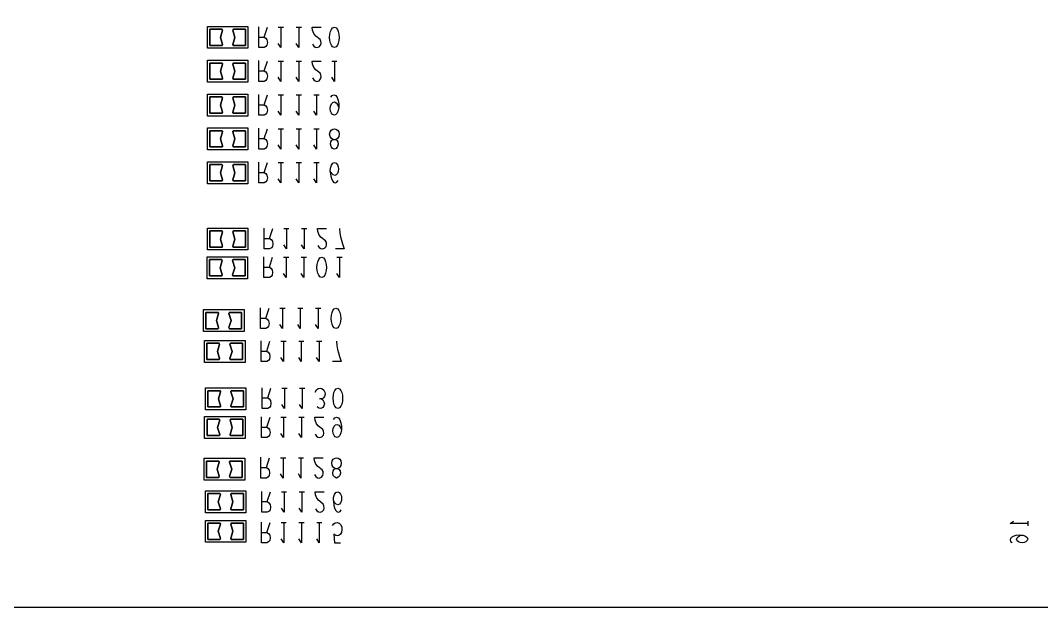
# Model space of a CAD drawing. Header units: millimetres. Extents: x 17 to 508, y 150 to 618.
# Drawn here: x 95.1 to 173.5, y 525.6 to 570.7 of the extents above; entities that cross this region are included whole.
import ezdxf

# ---------------------------------------------------------------- set-up
doc = ezdxf.new("R2010")
doc.units = ezdxf.units.MM
doc.layers.add('outline_layer0', color=5, linetype='Continuous')
doc.layers.add('s_layer2', color=7, linetype='Continuous')
doc.layers.add('SPB', color=6, linetype='Continuous', lineweight=25)

msp = doc.modelspace()

# ---------------------------------------------------------------- linework, layer by layer
for p, q in [((113.425, 569.378), (113.425, 570.166)), ((113.425, 566.782), (113.425, 567.569)), ((113.425, 564.185), (113.425, 564.973)), ((113.425, 561.589), (113.425, 562.376)), ((113.425, 558.992), (113.425, 559.78)), ((113.846, 553.925), (113.846, 554.713)), ((113.822, 551.725), (113.822, 552.512)), ((113.548, 547.817), (113.548, 548.604)), ((113.621, 545.284), (113.621, 546.071)), ((113.694, 541.685), (113.694, 542.472)), ((113.63, 539.452), (113.63, 540.239)), ((113.593, 536.346), (113.593, 537.134)), ((113.664, 533.727), (113.664, 534.514)), ((113.637, 531.37), (113.637, 532.158))]:
    msp.add_line(p, q)
at = {"layer": 'outline_layer0'}
msp.add_lwpolyline([(70.323, 610.143), (242.621, 610.143, -0.198849), (244.355, 609.424), (270.73, 583.049, 0.198916), (272.464, 582.331), (308.055, 582.331, -0.414068), (309.281, 581.104), (309.281, 554.631, -0.414218), (308.055, 553.406), (272.464, 553.406, 0.198916), (270.73, 552.687), (244.362, 526.319, -0.198916), (242.628, 525.601), (70.231, 525.601, -0.198917), (68.496, 526.319), (39.672, 555.144, 0.198733), (38.805, 555.503), (18.989, 555.503, -0.414362), (17.762, 556.729), (17.762, 578.8, -0.414216), (18.989, 580.026), (38.683, 580.026, 0.198921), (39.55, 580.385), (68.589, 609.424, -0.198917)], format="xyb", close=True, dxfattribs=at)
msp.add_lwpolyline([(70.323, 610.143), (242.621, 610.143, -0.198849), (244.355, 609.424), (270.73, 583.049, 0.198916), (272.464, 582.331), (308.055, 582.331, -0.414068), (309.281, 581.104), (309.281, 554.631, -0.414218), (308.055, 553.406), (272.464, 553.406, 0.198916), (270.73, 552.687), (244.362, 526.319, -0.198916), (242.628, 525.601), (70.231, 525.601, -0.198917), (68.496, 526.319), (39.672, 555.144, 0.198733), (38.805, 555.503), (18.989, 555.503, -0.414362), (17.762, 556.729), (17.762, 578.8, -0.414216), (18.989, 580.026), (38.683, 580.026, 0.198921), (39.55, 580.385), (68.589, 609.424, -0.198917)], format="xyb", close=True, dxfattribs=at)
at = {"layer": 's_layer2'}
for p, q in [((110.588, 569.975), (110.599, 569.972)), ((110.609, 569.968), (110.618, 569.962)), ((110.626, 569.955), (110.633, 569.947)), ((110.638, 569.937), (110.641, 569.927)), ((110.643, 569.916), (110.642, 569.905)), ((111.434, 569.902), (111.433, 569.913)), ((111.434, 569.924), (111.437, 569.934)), ((111.441, 569.944), (111.448, 569.953)), ((111.455, 569.961), (111.464, 569.967)), ((111.474, 569.971), (111.484, 569.974)), ((111.495, 569.975), (112.408, 569.975)), ((113.84, 569.378), (114.088, 570.131)), ((114.926, 570.131), (115.324, 570.131)), ((115.125, 570.131), (115.125, 568.574)), ((116.294, 570.131), (116.693, 570.131)), ((116.493, 570.131), (116.493, 568.574)), ((110.581, 568.729), (109.667, 568.729)), ((110.602, 568.733), (110.591, 568.73)), ((110.62, 568.744), (110.612, 568.738)), ((110.634, 568.76), (110.628, 568.751)), ((110.642, 568.781), (110.639, 568.77)), ((110.642, 568.802), (110.643, 568.791)), ((111.433, 568.788), (111.434, 568.799)), ((111.438, 568.767), (111.435, 568.778)), ((111.45, 568.749), (111.443, 568.758)), ((111.467, 568.736), (111.458, 568.742)), ((111.487, 568.73), (111.477, 568.732)), ((115.125, 568.574), (114.926, 568.885)), ((116.493, 568.574), (116.294, 568.885)), ((110.588, 567.378), (110.599, 567.376)), ((110.609, 567.372), (110.618, 567.366)), ((110.626, 567.359), (110.633, 567.35)), ((110.638, 567.341), (110.641, 567.331)), ((110.643, 567.32), (110.642, 567.309)), ((111.434, 567.306), (111.433, 567.317)), ((111.434, 567.328), (111.437, 567.338)), ((111.441, 567.348), (111.448, 567.357)), ((111.455, 567.364), (111.464, 567.371)), ((111.474, 567.375), (111.484, 567.378)), ((111.495, 567.379), (112.408, 567.379)), ((113.84, 566.782), (114.088, 567.535)), ((114.926, 567.535), (115.324, 567.535)), ((115.125, 567.535), (115.125, 565.977)), ((116.294, 567.535), (116.693, 567.535)), ((116.493, 567.535), (116.493, 565.977)), ((119.031, 567.535), (119.429, 567.535)), ((119.23, 567.535), (119.23, 565.977)), ((115.125, 565.977), (114.926, 566.289)), ((116.493, 565.977), (116.294, 566.289)), ((119.23, 565.977), (119.031, 566.289)), ((110.581, 566.133), (109.667, 566.133)), ((110.602, 566.137), (110.591, 566.134)), ((110.62, 566.148), (110.612, 566.141)), ((110.634, 566.164), (110.628, 566.155)), ((110.642, 566.184), (110.639, 566.174)), ((110.642, 566.206), (110.643, 566.195)), ((111.433, 566.192), (111.434, 566.203)), ((111.438, 566.171), (111.435, 566.181)), ((111.45, 566.153), (111.443, 566.162)), ((111.467, 566.14), (111.458, 566.146)), ((111.487, 566.134), (111.477, 566.136)), ((110.588, 564.782), (110.599, 564.779)), ((110.609, 564.775), (110.618, 564.769)), ((110.626, 564.762), (110.633, 564.754)), ((110.638, 564.744), (110.641, 564.734)), ((110.643, 564.723), (110.642, 564.712)), ((111.434, 564.709), (111.433, 564.72)), ((111.434, 564.731), (111.437, 564.741)), ((111.441, 564.751), (111.448, 564.76)), ((111.455, 564.768), (111.464, 564.774)), ((111.474, 564.778), (111.484, 564.781)), ((111.495, 564.782), (112.408, 564.782)), ((113.84, 564.185), (114.088, 564.938)), ((114.926, 564.938), (115.324, 564.938)), ((115.125, 564.938), (115.125, 563.381)), ((116.294, 564.938), (116.693, 564.938)), ((116.493, 564.938), (116.493, 563.381)), ((117.662, 564.938), (118.06, 564.938)), ((117.862, 564.938), (117.862, 563.381)), ((110.581, 563.536), (109.667, 563.536)), ((110.602, 563.54), (110.591, 563.537)), ((110.62, 563.551), (110.612, 563.545)), ((110.634, 563.567), (110.628, 563.558)), ((110.642, 563.587), (110.639, 563.577)), ((110.642, 563.609), (110.643, 563.598)), ((111.433, 563.595), (111.434, 563.606)), ((111.438, 563.574), (111.435, 563.585)), ((111.45, 563.556), (111.443, 563.565)), ((111.467, 563.543), (111.458, 563.549)), ((111.487, 563.537), (111.477, 563.539)), ((115.125, 563.381), (114.926, 563.692)), ((116.493, 563.381), (116.294, 563.692)), ((117.862, 563.381), (117.662, 563.692)), ((113.84, 561.589), (114.088, 562.342)), ((114.926, 562.342), (115.324, 562.342)), ((115.125, 562.342), (115.125, 560.784)), ((116.294, 562.342), (116.693, 562.342)), ((116.493, 562.342), (116.493, 560.784)), ((117.662, 562.342), (118.06, 562.342)), ((117.862, 562.342), (117.862, 560.784)), ((110.588, 562.185), (110.599, 562.183)), ((110.609, 562.179), (110.618, 562.173)), ((110.626, 562.166), (110.633, 562.157)), ((110.638, 562.148), (110.641, 562.138)), ((110.643, 562.127), (110.642, 562.116)), ((111.434, 562.113), (111.433, 562.124)), ((111.434, 562.135), (111.437, 562.145)), ((111.441, 562.155), (111.448, 562.164)), ((111.455, 562.171), (111.464, 562.178)), ((111.474, 562.182), (111.484, 562.185)), ((111.495, 562.186), (112.408, 562.186)), ((110.581, 560.94), (109.667, 560.94)), ((110.602, 560.944), (110.591, 560.941)), ((110.62, 560.955), (110.612, 560.948)), ((110.634, 560.971), (110.628, 560.962)), ((110.642, 560.991), (110.639, 560.981)), ((110.642, 561.013), (110.643, 561.002)), ((111.433, 560.999), (111.434, 561.01)), ((111.438, 560.978), (111.435, 560.988)), ((111.45, 560.96), (111.443, 560.969)), ((111.467, 560.947), (111.458, 560.953)), ((111.487, 560.941), (111.477, 560.943)), ((115.125, 560.784), (114.926, 561.096)), ((116.493, 560.784), (116.294, 561.096)), ((117.862, 560.784), (117.662, 561.096)), ((110.588, 559.589), (110.599, 559.586)), ((110.609, 559.582), (110.618, 559.576)), ((110.626, 559.569), (110.633, 559.561)), ((110.638, 559.551), (110.641, 559.541)), ((110.643, 559.53), (110.642, 559.519)), ((111.434, 559.516), (111.433, 559.527)), ((111.434, 559.538), (111.437, 559.548)), ((111.441, 559.558), (111.448, 559.567)), ((111.455, 559.575), (111.464, 559.581)), ((111.474, 559.585), (111.484, 559.588)), ((111.495, 559.589), (112.408, 559.589)), ((113.84, 558.992), (114.088, 559.745)), ((114.926, 559.745), (115.324, 559.745)), ((115.125, 559.745), (115.125, 558.188)), ((116.294, 559.745), (116.693, 559.745)), ((116.493, 559.745), (116.493, 558.188)), ((117.662, 559.745), (118.06, 559.745)), ((117.862, 559.745), (117.862, 558.188)), ((110.634, 558.374), (110.628, 558.365)), ((110.642, 558.394), (110.639, 558.384)), ((110.642, 558.416), (110.643, 558.405)), ((111.433, 558.402), (111.434, 558.413)), ((111.438, 558.381), (111.435, 558.392)), ((111.45, 558.363), (111.443, 558.372)), ((115.125, 558.188), (114.926, 558.499)), ((116.493, 558.188), (116.294, 558.499)), ((117.862, 558.188), (117.662, 558.499)), ((110.581, 558.343), (109.667, 558.343)), ((110.602, 558.347), (110.591, 558.344)), ((110.62, 558.358), (110.612, 558.352)), ((111.467, 558.35), (111.458, 558.356)), ((111.487, 558.344), (111.477, 558.346)), ((110.588, 554.501), (110.599, 554.499)), ((110.609, 554.494), (110.618, 554.489)), ((110.626, 554.481), (110.633, 554.473)), ((110.638, 554.463), (110.641, 554.453)), ((111.434, 554.45), (111.437, 554.461)), ((111.441, 554.47), (111.448, 554.479)), ((111.455, 554.487), (111.464, 554.493)), ((111.474, 554.498), (111.484, 554.5)), ((111.495, 554.501), (112.408, 554.501)), ((114.261, 553.925), (114.509, 554.678)), ((115.347, 554.678), (115.745, 554.678)), ((115.546, 554.678), (115.546, 553.121)), ((116.715, 554.678), (117.114, 554.678)), ((116.914, 554.678), (116.914, 553.121)), ((110.643, 554.442), (110.642, 554.431)), ((111.434, 554.429), (111.433, 554.439)), ((110.581, 553.256), (109.667, 553.256)), ((110.602, 553.259), (110.591, 553.256)), ((110.62, 553.27), (110.612, 553.264)), ((110.634, 553.286), (110.628, 553.278)), ((110.642, 553.307), (110.639, 553.296)), ((110.642, 553.328), (110.643, 553.318)), ((111.433, 553.315), (111.434, 553.325)), ((111.438, 553.294), (111.435, 553.304)), ((111.45, 553.275), (111.443, 553.284)), ((111.467, 553.262), (111.458, 553.268)), ((111.487, 553.256), (111.477, 553.258)), ((115.546, 553.121), (115.347, 553.432)), ((116.914, 553.121), (116.715, 553.432)), ((119.983, 553.121), (119.319, 553.121)), ((110.565, 552.3), (110.575, 552.298)), ((110.585, 552.294), (110.594, 552.288)), ((110.603, 552.281), (110.609, 552.272)), ((110.614, 552.263), (110.617, 552.252)), ((110.619, 552.242), (110.618, 552.231)), ((111.41, 552.228), (111.409, 552.239)), ((111.41, 552.249), (111.413, 552.26)), ((111.418, 552.27), (111.424, 552.279)), ((111.432, 552.286), (111.44, 552.292)), ((111.45, 552.297), (111.461, 552.3)), ((111.471, 552.301), (112.385, 552.301)), ((114.237, 551.725), (114.486, 552.478)), ((115.323, 552.478), (115.721, 552.478)), ((115.522, 552.478), (115.522, 550.92)), ((116.691, 552.478), (117.089, 552.478)), ((116.89, 552.478), (116.89, 550.92)), ((119.428, 552.478), (119.826, 552.478)), ((119.627, 552.478), (119.627, 550.92)), ((110.557, 551.055), (109.644, 551.055)), ((110.578, 551.059), (110.568, 551.056)), ((110.597, 551.069), (110.588, 551.063)), ((110.611, 551.086), (110.604, 551.077)), ((110.618, 551.106), (110.615, 551.096)), ((110.618, 551.128), (110.619, 551.117)), ((111.409, 551.114), (111.41, 551.125)), ((111.414, 551.093), (111.411, 551.103)), ((111.426, 551.075), (111.419, 551.083)), ((111.443, 551.062), (111.434, 551.068)), ((111.464, 551.055), (111.453, 551.058)), ((115.522, 550.92), (115.323, 551.232)), ((116.89, 550.92), (116.691, 551.232)), ((119.627, 550.92), (119.428, 551.232)), ((110.29, 548.243), (110.301, 548.241)), ((110.311, 548.237), (110.32, 548.231)), ((110.328, 548.224), (110.334, 548.215)), ((110.339, 548.206), (110.343, 548.195)), ((110.344, 548.185), (110.344, 548.174)), ((111.136, 548.171), (111.135, 548.182)), ((111.136, 548.193), (111.138, 548.203)), ((111.143, 548.213), (111.149, 548.222)), ((111.157, 548.229), (111.166, 548.235)), ((111.175, 548.24), (111.186, 548.243)), ((111.197, 548.244), (112.11, 548.244)), ((113.963, 547.817), (114.212, 548.57)), ((115.049, 548.57), (115.447, 548.57)), ((115.248, 548.57), (115.248, 547.012)), ((116.417, 548.57), (116.815, 548.57)), ((116.616, 548.57), (116.616, 547.012)), ((117.786, 548.57), (118.184, 548.57)), ((117.985, 548.57), (117.985, 547.012)), ((110.282, 546.998), (109.369, 546.998)), ((110.303, 547.002), (110.293, 546.999)), ((110.322, 547.013), (110.313, 547.006)), ((110.336, 547.029), (110.33, 547.02)), ((110.343, 547.049), (110.341, 547.039)), ((110.343, 547.071), (110.344, 547.06)), ((111.135, 547.057), (111.135, 547.068)), ((111.14, 547.036), (111.136, 547.046)), ((111.151, 547.018), (111.145, 547.026)), ((111.168, 547.005), (111.159, 547.011)), ((111.189, 546.998), (111.178, 547.001)), ((115.248, 547.012), (115.049, 547.324)), ((116.616, 547.012), (116.417, 547.324)), ((117.985, 547.012), (117.786, 547.324)), ((110.364, 545.88), (110.375, 545.878)), ((110.385, 545.874), (110.394, 545.868)), ((110.402, 545.861), (110.409, 545.852)), ((110.414, 545.843), (110.417, 545.832)), ((110.418, 545.822), (110.418, 545.811)), ((111.21, 545.829), (111.213, 545.84)), ((111.217, 545.85), (111.223, 545.858)), ((111.231, 545.866), (111.24, 545.872)), ((111.25, 545.877), (111.26, 545.88)), ((111.271, 545.881), (112.184, 545.881)), ((114.036, 545.284), (114.285, 546.036)), ((115.122, 546.036), (115.521, 546.036)), ((115.322, 546.036), (115.322, 544.479)), ((116.491, 546.036), (116.889, 546.036)), ((116.69, 546.036), (116.69, 544.479)), ((117.859, 546.036), (118.257, 546.036)), ((118.059, 546.036), (118.059, 544.479)), ((111.21, 545.808), (111.209, 545.819)), ((110.356, 544.635), (109.443, 544.635)), ((110.378, 544.638), (110.367, 544.636)), ((110.396, 544.649), (110.387, 544.643)), ((110.41, 544.666), (110.404, 544.657)), ((110.417, 544.686), (110.415, 544.676)), ((110.417, 544.708), (110.418, 544.697)), ((111.209, 544.694), (111.209, 544.705)), ((111.214, 544.673), (111.21, 544.683)), ((111.225, 544.655), (111.219, 544.663)), ((111.242, 544.642), (111.233, 544.647)), ((111.263, 544.635), (111.252, 544.638)), ((115.322, 544.479), (115.122, 544.79)), ((116.69, 544.479), (116.491, 544.79)), ((118.059, 544.479), (117.859, 544.79)), ((119.759, 544.479), (119.095, 544.479)), ((110.436, 542.239), (110.447, 542.236)), ((110.457, 542.232), (110.466, 542.226)), ((110.474, 542.219), (110.481, 542.211)), ((110.486, 542.201), (110.489, 542.191)), ((110.491, 542.18), (110.49, 542.169)), ((111.282, 542.166), (111.281, 542.177)), ((111.282, 542.188), (111.285, 542.198)), ((111.289, 542.208), (111.296, 542.217)), ((111.303, 542.225), (111.312, 542.231)), ((111.322, 542.235), (111.332, 542.238)), ((111.343, 542.239), (112.256, 542.239)), ((114.109, 541.685), (114.357, 542.437)), ((115.195, 542.437), (115.593, 542.437)), ((115.394, 542.437), (115.394, 540.88)), ((116.563, 542.437), (116.962, 542.437)), ((116.762, 542.437), (116.762, 540.88)), ((115.394, 540.88), (115.195, 541.191)), ((116.762, 540.88), (116.563, 541.191)), ((110.429, 540.993), (109.515, 540.993)), ((110.45, 540.997), (110.439, 540.994)), ((110.468, 541.008), (110.46, 541.002)), ((110.482, 541.024), (110.476, 541.015)), ((110.49, 541.045), (110.487, 541.034)), ((110.49, 541.066), (110.491, 541.055)), ((111.281, 541.052), (111.282, 541.063)), ((111.286, 541.031), (111.283, 541.042)), ((111.298, 541.013), (111.291, 541.022)), ((111.315, 541), (111.306, 541.006)), ((111.335, 540.994), (111.325, 540.996)), ((110.373, 540.048), (110.383, 540.046)), ((110.394, 540.042), (110.403, 540.036)), ((110.411, 540.029), (110.417, 540.02)), ((110.422, 540.01), (110.426, 540)), ((110.427, 539.989), (110.427, 539.979)), ((111.218, 539.997), (111.221, 540.008)), ((111.218, 539.976), (111.218, 539.986)), ((111.226, 540.017), (111.232, 540.026)), ((111.24, 540.034), (111.249, 540.04)), ((111.258, 540.045), (111.269, 540.047)), ((111.28, 540.048), (112.193, 540.048)), ((114.045, 539.452), (114.294, 540.204)), ((115.131, 540.204), (115.529, 540.204)), ((115.33, 540.204), (115.33, 538.647)), ((116.5, 540.204), (116.898, 540.204)), ((116.699, 540.204), (116.699, 538.647)), ((110.365, 538.803), (109.452, 538.803)), ((110.386, 538.806), (110.376, 538.804)), ((110.405, 538.817), (110.396, 538.811)), ((110.419, 538.834), (110.413, 538.825)), ((110.426, 538.854), (110.423, 538.843)), ((110.426, 538.875), (110.427, 538.865)), ((111.218, 538.862), (111.218, 538.872)), ((111.222, 538.841), (111.219, 538.851)), ((111.234, 538.823), (111.227, 538.831)), ((111.251, 538.81), (111.242, 538.815)), ((111.272, 538.803), (111.261, 538.805)), ((115.33, 538.647), (115.131, 538.958)), ((116.699, 538.647), (116.5, 538.958)), ((110.336, 536.836), (110.347, 536.834)), ((110.357, 536.83), (110.366, 536.824)), ((110.374, 536.817), (110.381, 536.808)), ((110.385, 536.799), (110.389, 536.789)), ((110.39, 536.778), (110.39, 536.767)), ((111.182, 536.764), (111.181, 536.775)), ((111.182, 536.786), (111.185, 536.796)), ((111.189, 536.806), (111.195, 536.815)), ((111.203, 536.822), (111.212, 536.829)), ((111.222, 536.833), (111.232, 536.836)), ((111.243, 536.837), (112.156, 536.837)), ((114.008, 536.346), (114.257, 537.099)), ((115.094, 537.099), (115.492, 537.099)), ((115.294, 537.099), (115.294, 535.542)), ((116.463, 537.099), (116.861, 537.099)), ((116.662, 537.099), (116.662, 535.542)), ((110.389, 535.642), (110.387, 535.632)), ((110.389, 535.664), (110.39, 535.653)), ((111.181, 535.65), (111.181, 535.661)), ((111.186, 535.629), (111.182, 535.639)), ((115.294, 535.542), (115.094, 535.853)), ((116.662, 535.542), (116.463, 535.853)), ((110.328, 535.591), (109.415, 535.591)), ((110.35, 535.595), (110.339, 535.592)), ((110.368, 535.606), (110.359, 535.599)), ((110.382, 535.622), (110.376, 535.613)), ((111.197, 535.611), (111.191, 535.62)), ((111.214, 535.598), (111.205, 535.604)), ((111.235, 535.592), (111.224, 535.594)), ((110.428, 534.344), (110.439, 534.342)), ((110.449, 534.338), (110.458, 534.332)), ((110.466, 534.325), (110.473, 534.316)), ((110.478, 534.307), (110.481, 534.296)), ((110.482, 534.286), (110.482, 534.275)), ((111.274, 534.272), (111.273, 534.283)), ((111.274, 534.293), (111.277, 534.304)), ((111.281, 534.314), (111.287, 534.323)), ((111.295, 534.33), (111.304, 534.336)), ((111.314, 534.341), (111.324, 534.344)), ((111.335, 534.345), (112.248, 534.345)), ((114.079, 533.727), (114.328, 534.479)), ((115.165, 534.479), (115.563, 534.479)), ((115.365, 534.479), (115.365, 532.922)), ((116.534, 534.479), (116.932, 534.479)), ((116.733, 534.479), (116.733, 532.922)), ((110.421, 533.099), (109.507, 533.099)), ((110.442, 533.103), (110.431, 533.1)), ((110.46, 533.113), (110.452, 533.107)), ((110.474, 533.13), (110.468, 533.121)), ((110.482, 533.15), (110.479, 533.14)), ((110.482, 533.172), (110.483, 533.161)), ((111.273, 533.158), (111.273, 533.169)), ((111.278, 533.137), (111.275, 533.147)), ((111.289, 533.119), (111.283, 533.127)), ((111.307, 533.106), (111.297, 533.112)), ((111.327, 533.099), (111.317, 533.102)), ((115.365, 532.922), (115.165, 533.233)), ((116.733, 532.922), (116.534, 533.233)), ((110.428, 532.074), (110.439, 532.071)), ((110.449, 532.067), (110.458, 532.062)), ((110.466, 532.054), (110.473, 532.046)), ((110.478, 532.036), (110.481, 532.026)), ((110.482, 532.015), (110.482, 532.004)), ((111.274, 532.001), (111.273, 532.012)), ((111.274, 532.023), (111.277, 532.033)), ((111.281, 532.043), (111.287, 532.052)), ((111.295, 532.06), (111.304, 532.066)), ((111.314, 532.07), (111.324, 532.073)), ((111.335, 532.074), (112.248, 532.074)), ((114.052, 531.37), (114.301, 532.123)), ((115.138, 532.123), (115.536, 532.123)), ((115.337, 532.123), (115.337, 530.566)), ((116.506, 532.123), (116.904, 532.123)), ((116.706, 532.123), (116.706, 530.566)), ((117.875, 532.123), (118.273, 532.123)), ((118.074, 532.123), (118.074, 530.566)), ((171.12, 532.051), (171.394, 532.237)), ((172.49, 532.051), (171.12, 532.051)), ((172.49, 532.237), (172.49, 531.864)), ((110.421, 530.828), (109.507, 530.828)), ((110.442, 530.832), (110.431, 530.829)), ((110.46, 530.843), (110.452, 530.837)), ((110.474, 530.859), (110.468, 530.851)), ((110.482, 530.88), (110.479, 530.869)), ((110.482, 530.901), (110.483, 530.89)), ((111.273, 530.887), (111.273, 530.898)), ((111.278, 530.866), (111.275, 530.877)), ((111.289, 530.848), (111.283, 530.857)), ((111.307, 530.835), (111.297, 530.841)), ((111.327, 530.829), (111.317, 530.831)), ((115.337, 530.566), (115.138, 530.877)), ((116.706, 530.566), (116.506, 530.877)), ((118.074, 530.566), (117.875, 530.877))]:
    msp.add_line(p, q, dxfattribs=at)
for points in [[(109.481, 570.193), (112.595, 570.193), (112.595, 568.511), (109.481, 568.511)], [(113.425, 569.378), (113.84, 569.378), (113.956, 569.301), (114.055, 569.171), (114.088, 568.963), (114.055, 568.755), (113.972, 568.651), (113.84, 568.574), (113.425, 568.574)], [(119.23, 570.131), (119.363, 570.079), (119.463, 569.95), (119.529, 569.794), (119.578, 569.586), (119.595, 569.352), (119.578, 569.119), (119.529, 568.911), (119.463, 568.755), (119.363, 568.626), (119.23, 568.574), (119.098, 568.626), (118.998, 568.755), (118.931, 568.911), (118.881, 569.119), (118.865, 569.352), (118.881, 569.586), (118.931, 569.794), (118.998, 569.95), (119.098, 570.079)], [(109.481, 567.597), (112.595, 567.597), (112.595, 565.915), (109.481, 565.915)], [(113.425, 566.782), (113.84, 566.782), (113.956, 566.704), (114.055, 566.574), (114.088, 566.367), (114.055, 566.159), (113.972, 566.055), (113.84, 565.977), (113.425, 565.977)], [(109.481, 565), (112.595, 565), (112.595, 563.318), (109.481, 563.318)], [(113.425, 564.185), (113.84, 564.185), (113.956, 564.107), (114.055, 563.978), (114.088, 563.77), (114.055, 563.562), (113.972, 563.458), (113.84, 563.381), (113.425, 563.381)], [(119.23, 564.393), (119.363, 564.341), (119.463, 564.212), (119.562, 563.978), (119.529, 563.744), (119.446, 563.536), (119.346, 563.433), (119.23, 563.381), (119.098, 563.433), (118.998, 563.536), (118.931, 563.692), (118.898, 563.9), (118.931, 564.081), (119.014, 564.263), (119.114, 564.367)], [(109.481, 562.404), (112.595, 562.404), (112.595, 560.722), (109.481, 560.722)], [(113.425, 561.589), (113.84, 561.589), (113.956, 561.511), (114.055, 561.381), (114.088, 561.174), (114.055, 560.966), (113.972, 560.862), (113.84, 560.784), (113.425, 560.784)], [(119.147, 561.511), (119.313, 561.511), (119.413, 561.459), (119.496, 561.329), (119.529, 561.148), (119.479, 560.966), (119.363, 560.836), (119.23, 560.784), (119.098, 560.836), (118.981, 560.966), (118.931, 561.148), (118.964, 561.329), (119.048, 561.459)], [(109.481, 559.807), (112.595, 559.807), (112.595, 558.125), (109.481, 558.125)], [(119.246, 559.745), (119.363, 559.693), (119.463, 559.564), (119.529, 559.408), (119.545, 559.252), (119.529, 559.07), (119.463, 558.914), (119.379, 558.81), (119.263, 558.759), (119.131, 558.81), (119.031, 558.914), (118.917, 559.092), (118.931, 559.304), (118.998, 559.537), (119.114, 559.693)], [(113.425, 558.992), (113.84, 558.992), (113.956, 558.914), (114.055, 558.785), (114.088, 558.577), (114.055, 558.369), (113.972, 558.265), (113.84, 558.188), (113.425, 558.188)], [(109.481, 554.719), (112.595, 554.719), (112.595, 553.038), (109.481, 553.038)], [(113.846, 553.925), (114.261, 553.925), (114.377, 553.847), (114.476, 553.718), (114.509, 553.51), (114.476, 553.302), (114.394, 553.199), (114.261, 553.121), (113.846, 553.121)], [(109.457, 552.519), (112.571, 552.519), (112.571, 550.837), (109.457, 550.837)], [(118.259, 552.478), (118.391, 552.426), (118.491, 552.296), (118.558, 552.141), (118.607, 551.933), (118.624, 551.699), (118.607, 551.465), (118.558, 551.258), (118.491, 551.102), (118.391, 550.973), (118.259, 550.92), (118.126, 550.973), (118.026, 551.102), (117.96, 551.258), (117.91, 551.465), (117.894, 551.699), (117.91, 551.933), (117.96, 552.141), (118.026, 552.296), (118.126, 552.426)], [(113.822, 551.725), (114.237, 551.725), (114.353, 551.647), (114.452, 551.518), (114.486, 551.31), (114.452, 551.102), (114.369, 550.999), (114.237, 550.92), (113.822, 550.92)], [(109.182, 548.462), (112.297, 548.462), (112.297, 546.78), (109.182, 546.78)], [(119.353, 548.57), (119.486, 548.518), (119.585, 548.388), (119.652, 548.233), (119.701, 548.025), (119.718, 547.791), (119.701, 547.557), (119.652, 547.35), (119.585, 547.194), (119.486, 547.065), (119.353, 547.012), (119.22, 547.065), (119.121, 547.194), (119.054, 547.35), (119.005, 547.557), (118.988, 547.791), (119.005, 548.025), (119.054, 548.233), (119.121, 548.388), (119.22, 548.518)], [(113.548, 547.817), (113.963, 547.817), (114.078, 547.739), (114.178, 547.61), (114.212, 547.402), (114.178, 547.194), (114.095, 547.09), (113.963, 547.012), (113.548, 547.012)], [(109.256, 546.099), (112.371, 546.099), (112.371, 544.417), (109.256, 544.417)], [(113.621, 545.284), (114.036, 545.284), (114.153, 545.206), (114.252, 545.076), (114.285, 544.868), (114.252, 544.661), (114.169, 544.557), (114.036, 544.479), (113.621, 544.479)], [(109.329, 542.457), (112.443, 542.457), (112.443, 540.775), (109.329, 540.775)], [(119.499, 542.437), (119.632, 542.386), (119.732, 542.255), (119.798, 542.1), (119.848, 541.892), (119.864, 541.659), (119.848, 541.425), (119.798, 541.218), (119.732, 541.062), (119.632, 540.932), (119.499, 540.88), (119.367, 540.932), (119.267, 541.062), (119.2, 541.218), (119.151, 541.425), (119.134, 541.659), (119.151, 541.892), (119.2, 542.1), (119.267, 542.255), (119.367, 542.386)], [(113.694, 541.685), (114.109, 541.685), (114.225, 541.607), (114.324, 541.477), (114.357, 541.269), (114.324, 541.062), (114.242, 540.958), (114.109, 540.88), (113.694, 540.88)], [(109.265, 540.266), (112.38, 540.266), (112.38, 538.585), (109.265, 538.585)], [(119.435, 539.659), (119.568, 539.607), (119.668, 539.478), (119.767, 539.244), (119.734, 539.011), (119.651, 538.803), (119.552, 538.699), (119.435, 538.647), (119.303, 538.699), (119.203, 538.803), (119.137, 538.958), (119.103, 539.166), (119.137, 539.348), (119.22, 539.53), (119.319, 539.634)], [(113.63, 539.452), (114.045, 539.452), (114.161, 539.374), (114.261, 539.244), (114.294, 539.036), (114.261, 538.829), (114.177, 538.725), (114.045, 538.647), (113.63, 538.647)], [(109.228, 537.055), (112.343, 537.055), (112.343, 535.373), (109.228, 535.373)], [(113.593, 536.346), (114.008, 536.346), (114.125, 536.268), (114.224, 536.139), (114.257, 535.931), (114.224, 535.723), (114.141, 535.62), (114.008, 535.542), (113.593, 535.542)], [(119.316, 536.268), (119.481, 536.268), (119.581, 536.216), (119.664, 536.087), (119.697, 535.905), (119.648, 535.723), (119.531, 535.594), (119.398, 535.542), (119.266, 535.594), (119.15, 535.723), (119.1, 535.905), (119.133, 536.087), (119.216, 536.216)], [(109.321, 534.563), (112.435, 534.563), (112.435, 532.881), (109.321, 532.881)], [(119.486, 534.479), (119.602, 534.427), (119.702, 534.297), (119.768, 534.142), (119.785, 533.986), (119.768, 533.805), (119.702, 533.649), (119.619, 533.545), (119.503, 533.493), (119.37, 533.545), (119.271, 533.649), (119.157, 533.825), (119.171, 534.038), (119.237, 534.272), (119.354, 534.427)], [(113.664, 533.727), (114.079, 533.727), (114.196, 533.649), (114.295, 533.519), (114.328, 533.311), (114.295, 533.104), (114.212, 533), (114.079, 532.922), (113.664, 532.922)], [(109.321, 532.292), (112.435, 532.292), (112.435, 530.61), (109.321, 530.61)], [(113.637, 531.37), (114.052, 531.37), (114.168, 531.292), (114.268, 531.162), (114.301, 530.955), (114.268, 530.747), (114.184, 530.643), (114.052, 530.566), (113.637, 530.566)], [(171.915, 531.16), (172.102, 531.147), (172.308, 531.085), (172.445, 530.976), (172.49, 530.851), (172.445, 530.742), (172.33, 530.649), (172.193, 530.587), (172.056, 530.571), (171.896, 530.587), (171.759, 530.649), (171.668, 530.727), (171.622, 530.836), (171.668, 530.96), (171.759, 531.054)]]:
    msp.add_lwpolyline(points, close=True, dxfattribs=at)
for points in [[(109.667, 568.729), (109.667, 569.975), (110.581, 569.975)], [(110.64, 569.895), (110.477, 569.352), (110.64, 568.81)], [(111.436, 568.81), (111.598, 569.352), (111.436, 569.895)], [(112.408, 569.975), (112.408, 568.729), (111.495, 568.729)], [(117.547, 568.833), (117.646, 568.678), (117.762, 568.6), (117.895, 568.574), (118.061, 568.626), (118.177, 568.755), (118.21, 568.911), (118.194, 569.067), (118.127, 569.196), (117.795, 569.456), (117.646, 569.638), (117.547, 569.897), (117.513, 570.131), (118.21, 570.131)], [(109.667, 566.133), (109.667, 567.379), (110.581, 567.379)], [(110.64, 567.299), (110.477, 566.756), (110.64, 566.213)], [(111.436, 566.213), (111.598, 566.756), (111.436, 567.299)], [(112.408, 567.379), (112.408, 566.133), (111.495, 566.133)], [(117.547, 566.237), (117.646, 566.081), (117.762, 566.004), (117.895, 565.977), (118.061, 566.029), (118.177, 566.159), (118.21, 566.314), (118.194, 566.471), (118.127, 566.6), (117.795, 566.86), (117.646, 567.041), (117.547, 567.301), (117.513, 567.535), (118.21, 567.535)], [(109.667, 563.536), (109.667, 564.782), (110.581, 564.782)], [(110.64, 564.702), (110.477, 564.159), (110.64, 563.617)], [(111.436, 563.617), (111.598, 564.159), (111.436, 564.702)], [(112.408, 564.782), (112.408, 563.536), (111.495, 563.536)], [(118.948, 564.757), (119.064, 564.886), (119.197, 564.938), (119.33, 564.886), (119.446, 564.73), (119.529, 564.497), (119.562, 564.263), (119.562, 563.978)], [(119.147, 561.511), (118.998, 561.589), (118.898, 561.745), (118.865, 561.926), (118.898, 562.108), (118.981, 562.238), (119.114, 562.315), (119.23, 562.342)], [(119.23, 562.342), (119.346, 562.315), (119.479, 562.238), (119.562, 562.108), (119.595, 561.926), (119.562, 561.745), (119.463, 561.589), (119.313, 561.511)], [(109.667, 560.94), (109.667, 562.186), (110.581, 562.186)], [(110.64, 562.106), (110.477, 561.563), (110.64, 561.02)], [(111.436, 561.02), (111.598, 561.563), (111.436, 562.106)], [(112.408, 562.186), (112.408, 560.94), (111.495, 560.94)], [(109.667, 558.343), (109.667, 559.589), (110.581, 559.589)], [(110.64, 559.509), (110.477, 558.966), (110.64, 558.424)], [(111.436, 558.424), (111.598, 558.966), (111.436, 559.509)], [(112.408, 559.589), (112.408, 558.343), (111.495, 558.343)], [(118.914, 559.044), (118.948, 558.707), (118.998, 558.525), (119.081, 558.343), (119.197, 558.214), (119.313, 558.188), (119.429, 558.24), (119.512, 558.369)], [(109.667, 553.256), (109.667, 554.501), (110.581, 554.501)], [(112.408, 554.501), (112.408, 553.256), (111.495, 553.256)], [(117.968, 553.38), (118.067, 553.224), (118.183, 553.147), (118.316, 553.121), (118.482, 553.173), (118.598, 553.302), (118.631, 553.458), (118.615, 553.614), (118.548, 553.744), (118.216, 554.004), (118.067, 554.185), (117.968, 554.445), (117.934, 554.678), (118.631, 554.678)], [(119.618, 554.678), (119.651, 554.341), (119.701, 554.055), (119.767, 553.796), (119.85, 553.51), (119.983, 553.121)], [(110.64, 554.421), (110.477, 553.878), (110.64, 553.336)], [(111.436, 553.336), (111.598, 553.878), (111.436, 554.421)], [(109.644, 551.055), (109.644, 552.301), (110.557, 552.301)], [(110.616, 552.22), (110.454, 551.678), (110.616, 551.135)], [(111.412, 551.135), (111.575, 551.678), (111.412, 552.22)], [(112.385, 552.301), (112.385, 551.055), (111.471, 551.055)], [(109.369, 546.998), (109.369, 548.244), (110.282, 548.244)], [(112.11, 548.244), (112.11, 546.998), (111.197, 546.998)], [(110.341, 548.163), (110.179, 547.621), (110.341, 547.078)], [(111.137, 547.078), (111.3, 547.621), (111.137, 548.163)], [(109.443, 544.635), (109.443, 545.881), (110.356, 545.881)], [(112.184, 545.881), (112.184, 544.635), (111.271, 544.635)], [(119.394, 546.036), (119.427, 545.699), (119.476, 545.413), (119.543, 545.154), (119.626, 544.868), (119.759, 544.479)], [(110.416, 545.8), (110.253, 545.258), (110.416, 544.715)], [(111.212, 544.715), (111.374, 545.258), (111.212, 545.8)], [(109.515, 540.993), (109.515, 542.239), (110.429, 542.239)], [(110.488, 542.159), (110.325, 541.616), (110.488, 541.074)], [(111.284, 541.074), (111.446, 541.616), (111.284, 542.159)], [(112.256, 542.239), (112.256, 540.993), (111.343, 540.993)], [(117.766, 542.126), (117.866, 542.308), (117.998, 542.411), (118.147, 542.437), (118.28, 542.411), (118.413, 542.281), (118.496, 542.126), (118.512, 541.97), (118.479, 541.788), (118.363, 541.659), (118.247, 541.607), (118.097, 541.607)], [(118.247, 541.607), (118.346, 541.529), (118.429, 541.399), (118.463, 541.243), (118.429, 541.087), (118.346, 540.958), (118.197, 540.88), (118.048, 540.906), (117.899, 541.01)], [(109.452, 538.803), (109.452, 540.048), (110.365, 540.048)], [(110.424, 539.968), (110.262, 539.426), (110.424, 538.883)], [(111.22, 538.883), (111.383, 539.426), (111.22, 539.968)], [(112.193, 540.048), (112.193, 538.803), (111.28, 538.803)], [(117.752, 538.907), (117.851, 538.751), (117.968, 538.673), (118.1, 538.647), (118.266, 538.699), (118.383, 538.829), (118.416, 538.985), (118.399, 539.14), (118.333, 539.27), (118.001, 539.53), (117.851, 539.711), (117.752, 539.971), (117.719, 540.204), (118.416, 540.204)], [(119.153, 540.023), (119.27, 540.152), (119.402, 540.204), (119.535, 540.152), (119.651, 539.997), (119.734, 539.763), (119.767, 539.53), (119.767, 539.244)], [(109.415, 535.591), (109.415, 536.837), (110.328, 536.837)], [(110.388, 536.756), (110.225, 536.214), (110.388, 535.671)], [(111.184, 535.671), (111.346, 536.214), (111.184, 536.756)], [(112.156, 536.837), (112.156, 535.591), (111.243, 535.591)], [(117.715, 535.801), (117.814, 535.645), (117.931, 535.567), (118.064, 535.542), (118.229, 535.594), (118.346, 535.723), (118.379, 535.879), (118.362, 536.035), (118.296, 536.165), (117.964, 536.424), (117.814, 536.606), (117.715, 536.865), (117.682, 537.099), (118.379, 537.099)], [(119.316, 536.268), (119.166, 536.346), (119.066, 536.502), (119.033, 536.684), (119.066, 536.865), (119.15, 536.995), (119.283, 537.073), (119.398, 537.099)], [(119.398, 537.099), (119.515, 537.073), (119.648, 536.995), (119.73, 536.865), (119.764, 536.684), (119.73, 536.502), (119.631, 536.346), (119.481, 536.268)], [(109.507, 533.099), (109.507, 534.345), (110.421, 534.345)], [(110.48, 534.264), (110.317, 533.722), (110.48, 533.179)], [(111.276, 533.179), (111.438, 533.722), (111.276, 534.264)], [(112.248, 534.345), (112.248, 533.099), (111.335, 533.099)], [(117.786, 533.182), (117.885, 533.026), (118.002, 532.948), (118.135, 532.922), (118.3, 532.974), (118.417, 533.104), (118.45, 533.26), (118.433, 533.415), (118.367, 533.545), (118.035, 533.805), (117.885, 533.986), (117.786, 534.246), (117.753, 534.479), (118.45, 534.479)], [(119.154, 533.778), (119.187, 533.441), (119.237, 533.26), (119.32, 533.078), (119.436, 532.948), (119.552, 532.922), (119.669, 532.974), (119.752, 533.104)], [(109.507, 530.828), (109.507, 532.074), (110.421, 532.074)], [(110.48, 531.994), (110.317, 531.451), (110.48, 530.909)], [(111.276, 530.909), (111.438, 531.451), (111.276, 531.994)], [(112.248, 532.074), (112.248, 530.828), (111.335, 530.828)], [(119.077, 531.889), (119.177, 532.019), (119.293, 532.097), (119.442, 532.123), (119.592, 532.071), (119.707, 531.967), (119.791, 531.785), (119.807, 531.578), (119.774, 531.37), (119.691, 531.24), (119.575, 531.137), (119.459, 531.111), (119.342, 531.137), (119.194, 531.24)], [(119.194, 531.24), (119.243, 530.566), (119.691, 530.566)], [(171.873, 531.163), (171.576, 531.132), (171.417, 531.085), (171.257, 531.007), (171.143, 530.898), (171.12, 530.789), (171.165, 530.68), (171.28, 530.602)]]:
    msp.add_lwpolyline(points, dxfattribs=at)
at = {"layer": 'SPB', "linetype": 'Continuous'}
for points in [[(109.667, 568.729), (110.581, 568.729), (110.591, 568.73), (110.602, 568.733), (110.612, 568.738), (110.62, 568.744), (110.628, 568.751), (110.634, 568.76), (110.639, 568.77), (110.642, 568.78), (110.643, 568.791), (110.642, 568.802), (110.64, 568.81), (110.477, 569.352), (110.64, 569.895), (110.642, 569.905), (110.643, 569.916), (110.641, 569.927), (110.638, 569.937), (110.633, 569.947), (110.626, 569.955), (110.618, 569.962), (110.609, 569.968), (110.599, 569.972), (110.588, 569.975), (110.581, 569.975), (109.667, 569.975)], [(111.495, 568.729), (112.408, 568.729), (112.408, 569.975), (111.495, 569.975), (111.484, 569.974), (111.474, 569.971), (111.464, 569.967), (111.455, 569.961), (111.448, 569.953), (111.441, 569.944), (111.437, 569.934), (111.434, 569.924), (111.433, 569.913), (111.434, 569.902), (111.436, 569.895), (111.598, 569.352), (111.436, 568.81), (111.434, 568.799), (111.433, 568.788), (111.435, 568.778), (111.438, 568.767), (111.443, 568.758), (111.45, 568.749), (111.458, 568.742), (111.467, 568.736), (111.477, 568.732), (111.487, 568.73)], [(109.667, 566.133), (110.581, 566.133), (110.591, 566.134), (110.602, 566.137), (110.612, 566.141), (110.62, 566.148), (110.628, 566.155), (110.634, 566.164), (110.639, 566.174), (110.642, 566.184), (110.643, 566.195), (110.642, 566.206), (110.64, 566.213), (110.477, 566.756), (110.64, 567.299), (110.642, 567.309), (110.643, 567.32), (110.641, 567.331), (110.638, 567.341), (110.633, 567.35), (110.626, 567.359), (110.618, 567.366), (110.609, 567.372), (110.599, 567.376), (110.588, 567.378), (110.581, 567.379), (109.667, 567.379)], [(111.495, 566.133), (112.408, 566.133), (112.408, 567.379), (111.495, 567.379), (111.484, 567.378), (111.474, 567.375), (111.464, 567.371), (111.455, 567.364), (111.448, 567.357), (111.441, 567.348), (111.437, 567.338), (111.434, 567.328), (111.433, 567.317), (111.434, 567.306), (111.436, 567.299), (111.598, 566.756), (111.436, 566.213), (111.434, 566.203), (111.433, 566.192), (111.435, 566.181), (111.438, 566.171), (111.443, 566.162), (111.45, 566.153), (111.458, 566.146), (111.467, 566.14), (111.477, 566.136), (111.487, 566.134)], [(109.667, 563.536), (110.581, 563.536), (110.591, 563.537), (110.602, 563.54), (110.612, 563.545), (110.62, 563.551), (110.628, 563.558), (110.634, 563.567), (110.639, 563.577), (110.642, 563.587), (110.643, 563.598), (110.642, 563.609), (110.64, 563.617), (110.477, 564.159), (110.64, 564.702), (110.642, 564.712), (110.643, 564.723), (110.641, 564.734), (110.638, 564.744), (110.633, 564.754), (110.626, 564.762), (110.618, 564.769), (110.609, 564.775), (110.599, 564.779), (110.588, 564.782), (110.581, 564.782), (109.667, 564.782)], [(111.495, 563.536), (112.408, 563.536), (112.408, 564.782), (111.495, 564.782), (111.484, 564.781), (111.474, 564.778), (111.464, 564.774), (111.455, 564.768), (111.448, 564.76), (111.441, 564.751), (111.437, 564.741), (111.434, 564.731), (111.433, 564.72), (111.434, 564.709), (111.436, 564.702), (111.598, 564.159), (111.436, 563.617), (111.434, 563.606), (111.433, 563.595), (111.435, 563.585), (111.438, 563.574), (111.443, 563.565), (111.45, 563.556), (111.458, 563.549), (111.467, 563.543), (111.477, 563.539), (111.487, 563.537)], [(109.667, 560.94), (110.581, 560.94), (110.591, 560.941), (110.602, 560.944), (110.612, 560.948), (110.62, 560.955), (110.628, 560.962), (110.634, 560.971), (110.639, 560.981), (110.642, 560.991), (110.643, 561.002), (110.642, 561.013), (110.64, 561.02), (110.477, 561.563), (110.64, 562.106), (110.642, 562.116), (110.643, 562.127), (110.641, 562.138), (110.638, 562.148), (110.633, 562.157), (110.626, 562.166), (110.618, 562.173), (110.609, 562.179), (110.599, 562.183), (110.588, 562.185), (110.581, 562.186), (109.667, 562.186)], [(111.495, 560.94), (112.408, 560.94), (112.408, 562.186), (111.495, 562.186), (111.484, 562.185), (111.474, 562.182), (111.464, 562.178), (111.455, 562.171), (111.448, 562.164), (111.441, 562.155), (111.437, 562.145), (111.434, 562.135), (111.433, 562.124), (111.434, 562.113), (111.436, 562.106), (111.598, 561.563), (111.436, 561.02), (111.434, 561.01), (111.433, 560.999), (111.435, 560.988), (111.438, 560.978), (111.443, 560.969), (111.45, 560.96), (111.458, 560.953), (111.467, 560.947), (111.477, 560.943), (111.487, 560.941)], [(109.667, 558.343), (110.581, 558.343), (110.591, 558.344), (110.602, 558.347), (110.612, 558.352), (110.62, 558.358), (110.628, 558.365), (110.634, 558.374), (110.639, 558.384), (110.642, 558.394), (110.643, 558.405), (110.642, 558.416), (110.64, 558.424), (110.477, 558.966), (110.64, 559.509), (110.642, 559.519), (110.643, 559.53), (110.641, 559.541), (110.638, 559.551), (110.633, 559.561), (110.626, 559.569), (110.618, 559.576), (110.609, 559.582), (110.599, 559.586), (110.588, 559.589), (110.581, 559.589), (109.667, 559.589)], [(111.495, 558.343), (112.408, 558.343), (112.408, 559.589), (111.495, 559.589), (111.484, 559.588), (111.474, 559.585), (111.464, 559.581), (111.455, 559.575), (111.448, 559.567), (111.441, 559.558), (111.437, 559.548), (111.434, 559.538), (111.433, 559.527), (111.434, 559.516), (111.436, 559.509), (111.598, 558.966), (111.436, 558.424), (111.434, 558.413), (111.433, 558.402), (111.435, 558.392), (111.438, 558.381), (111.443, 558.372), (111.45, 558.363), (111.458, 558.356), (111.467, 558.35), (111.477, 558.346), (111.487, 558.344)], [(109.667, 553.256), (110.581, 553.256), (110.591, 553.256), (110.602, 553.259), (110.612, 553.264), (110.62, 553.27), (110.628, 553.278), (110.634, 553.286), (110.639, 553.296), (110.642, 553.307), (110.643, 553.317), (110.642, 553.328), (110.64, 553.336), (110.477, 553.878), (110.64, 554.421), (110.642, 554.431), (110.643, 554.442), (110.641, 554.453), (110.638, 554.463), (110.633, 554.473), (110.626, 554.481), (110.618, 554.489), (110.609, 554.494), (110.599, 554.498), (110.588, 554.501), (110.581, 554.501), (109.667, 554.501)], [(111.495, 553.256), (112.408, 553.256), (112.408, 554.501), (111.495, 554.501), (111.484, 554.5), (111.474, 554.498), (111.464, 554.493), (111.455, 554.487), (111.448, 554.479), (111.441, 554.47), (111.437, 554.46), (111.434, 554.45), (111.433, 554.439), (111.434, 554.429), (111.436, 554.421), (111.598, 553.878), (111.436, 553.336), (111.434, 553.325), (111.433, 553.315), (111.435, 553.304), (111.438, 553.294), (111.443, 553.284), (111.45, 553.275), (111.458, 553.268), (111.467, 553.262), (111.477, 553.258), (111.487, 553.256)], [(109.644, 551.055), (110.557, 551.055), (110.568, 551.056), (110.578, 551.059), (110.588, 551.063), (110.597, 551.069), (110.604, 551.077), (110.611, 551.086), (110.615, 551.096), (110.618, 551.106), (110.619, 551.117), (110.618, 551.128), (110.616, 551.135), (110.454, 551.678), (110.616, 552.22), (110.618, 552.231), (110.619, 552.242), (110.617, 552.252), (110.614, 552.263), (110.609, 552.272), (110.603, 552.281), (110.594, 552.288), (110.585, 552.294), (110.575, 552.298), (110.565, 552.3), (110.557, 552.301), (109.644, 552.301)], [(111.471, 551.055), (112.385, 551.055), (112.385, 552.301), (111.471, 552.301), (111.461, 552.3), (111.45, 552.297), (111.44, 552.292), (111.432, 552.286), (111.424, 552.279), (111.418, 552.27), (111.413, 552.26), (111.41, 552.249), (111.409, 552.239), (111.41, 552.228), (111.412, 552.22), (111.575, 551.678), (111.412, 551.135), (111.41, 551.125), (111.409, 551.114), (111.411, 551.103), (111.414, 551.093), (111.419, 551.083), (111.426, 551.075), (111.434, 551.067), (111.443, 551.062), (111.453, 551.058), (111.464, 551.055)], [(109.369, 546.998), (110.282, 546.998), (110.293, 546.999), (110.303, 547.002), (110.313, 547.006), (110.322, 547.012), (110.33, 547.02), (110.336, 547.029), (110.341, 547.039), (110.343, 547.049), (110.344, 547.06), (110.343, 547.071), (110.341, 547.078), (110.179, 547.621), (110.341, 548.163), (110.344, 548.174), (110.344, 548.185), (110.343, 548.195), (110.339, 548.206), (110.334, 548.215), (110.328, 548.224), (110.32, 548.231), (110.311, 548.237), (110.301, 548.241), (110.29, 548.243), (110.282, 548.244), (109.369, 548.244)], [(111.197, 546.998), (112.11, 546.998), (112.11, 548.244), (111.197, 548.244), (111.186, 548.243), (111.175, 548.24), (111.166, 548.235), (111.157, 548.229), (111.149, 548.222), (111.143, 548.213), (111.138, 548.203), (111.136, 548.193), (111.135, 548.182), (111.136, 548.171), (111.137, 548.163), (111.3, 547.621), (111.137, 547.078), (111.135, 547.068), (111.135, 547.057), (111.136, 547.046), (111.14, 547.036), (111.145, 547.026), (111.151, 547.018), (111.159, 547.011), (111.168, 547.005), (111.178, 547.001), (111.189, 546.998)], [(109.443, 544.635), (110.356, 544.635), (110.367, 544.636), (110.378, 544.638), (110.387, 544.643), (110.396, 544.649), (110.404, 544.657), (110.41, 544.666), (110.415, 544.676), (110.417, 544.686), (110.418, 544.697), (110.417, 544.707), (110.416, 544.715), (110.253, 545.258), (110.416, 545.8), (110.418, 545.811), (110.418, 545.822), (110.417, 545.832), (110.414, 545.843), (110.409, 545.852), (110.402, 545.861), (110.394, 545.868), (110.385, 545.874), (110.375, 545.878), (110.364, 545.88), (110.356, 545.881), (109.443, 545.881)], [(111.271, 544.635), (112.184, 544.635), (112.184, 545.881), (111.271, 545.881), (111.26, 545.88), (111.25, 545.877), (111.24, 545.872), (111.231, 545.866), (111.223, 545.858), (111.217, 545.85), (111.213, 545.84), (111.21, 545.829), (111.209, 545.819), (111.21, 545.808), (111.212, 545.8), (111.374, 545.258), (111.212, 544.715), (111.209, 544.705), (111.209, 544.694), (111.21, 544.683), (111.214, 544.673), (111.219, 544.663), (111.225, 544.655), (111.233, 544.647), (111.242, 544.642), (111.252, 544.638), (111.263, 544.635)], [(109.515, 540.993), (110.429, 540.993), (110.439, 540.994), (110.45, 540.997), (110.46, 541.002), (110.468, 541.008), (110.476, 541.015), (110.482, 541.024), (110.487, 541.034), (110.49, 541.045), (110.491, 541.055), (110.49, 541.066), (110.488, 541.074), (110.325, 541.616), (110.488, 542.159), (110.49, 542.169), (110.491, 542.18), (110.489, 542.191), (110.486, 542.201), (110.481, 542.211), (110.474, 542.219), (110.466, 542.226), (110.457, 542.232), (110.447, 542.236), (110.436, 542.239), (110.429, 542.239), (109.515, 542.239)], [(111.343, 540.993), (112.256, 540.993), (112.256, 542.239), (111.343, 542.239), (111.332, 542.238), (111.322, 542.235), (111.312, 542.231), (111.303, 542.225), (111.296, 542.217), (111.289, 542.208), (111.285, 542.198), (111.282, 542.188), (111.281, 542.177), (111.282, 542.166), (111.284, 542.159), (111.446, 541.616), (111.284, 541.074), (111.282, 541.063), (111.281, 541.052), (111.283, 541.042), (111.286, 541.031), (111.291, 541.022), (111.298, 541.013), (111.306, 541.006), (111.315, 541), (111.325, 540.996), (111.335, 540.994)], [(109.452, 538.803), (110.365, 538.803), (110.376, 538.804), (110.386, 538.806), (110.396, 538.811), (110.405, 538.817), (110.413, 538.825), (110.419, 538.834), (110.423, 538.843), (110.426, 538.854), (110.427, 538.865), (110.426, 538.875), (110.424, 538.883), (110.262, 539.426), (110.424, 539.968), (110.427, 539.979), (110.427, 539.989), (110.426, 540), (110.422, 540.01), (110.417, 540.02), (110.411, 540.028), (110.403, 540.036), (110.394, 540.042), (110.383, 540.046), (110.373, 540.048), (110.365, 540.048), (109.452, 540.048)], [(111.28, 538.803), (112.193, 538.803), (112.193, 540.048), (111.28, 540.048), (111.269, 540.047), (111.258, 540.045), (111.249, 540.04), (111.24, 540.034), (111.232, 540.026), (111.226, 540.017), (111.221, 540.008), (111.218, 539.997), (111.218, 539.986), (111.218, 539.976), (111.22, 539.968), (111.383, 539.426), (111.22, 538.883), (111.218, 538.872), (111.218, 538.862), (111.219, 538.851), (111.222, 538.841), (111.227, 538.831), (111.234, 538.823), (111.242, 538.815), (111.251, 538.809), (111.261, 538.805), (111.272, 538.803)], [(109.415, 535.591), (110.328, 535.591), (110.339, 535.592), (110.35, 535.595), (110.359, 535.599), (110.368, 535.606), (110.376, 535.613), (110.382, 535.622), (110.387, 535.632), (110.389, 535.642), (110.39, 535.653), (110.389, 535.664), (110.388, 535.671), (110.225, 536.214), (110.388, 536.756), (110.39, 536.767), (110.39, 536.778), (110.389, 536.789), (110.385, 536.799), (110.381, 536.808), (110.374, 536.817), (110.366, 536.824), (110.357, 536.83), (110.347, 536.834), (110.336, 536.836), (110.328, 536.837), (109.415, 536.837)], [(111.243, 535.591), (112.156, 535.591), (112.156, 536.837), (111.243, 536.837), (111.232, 536.836), (111.222, 536.833), (111.212, 536.829), (111.203, 536.822), (111.195, 536.815), (111.189, 536.806), (111.185, 536.796), (111.182, 536.786), (111.181, 536.775), (111.182, 536.764), (111.184, 536.756), (111.346, 536.214), (111.184, 535.671), (111.181, 535.661), (111.181, 535.65), (111.182, 535.639), (111.186, 535.629), (111.191, 535.619), (111.197, 535.611), (111.205, 535.604), (111.214, 535.598), (111.224, 535.594), (111.235, 535.592)], [(109.507, 533.099), (110.421, 533.099), (110.431, 533.1), (110.442, 533.103), (110.452, 533.107), (110.46, 533.113), (110.468, 533.121), (110.474, 533.13), (110.479, 533.14), (110.482, 533.15), (110.483, 533.161), (110.482, 533.172), (110.48, 533.179), (110.317, 533.722), (110.48, 534.264), (110.482, 534.275), (110.482, 534.286), (110.481, 534.296), (110.478, 534.307), (110.473, 534.316), (110.466, 534.325), (110.458, 534.332), (110.449, 534.338), (110.439, 534.342), (110.428, 534.344), (110.421, 534.345), (109.507, 534.345)], [(111.335, 533.099), (112.248, 533.099), (112.248, 534.345), (111.335, 534.345), (111.324, 534.344), (111.314, 534.341), (111.304, 534.336), (111.295, 534.33), (111.287, 534.323), (111.281, 534.314), (111.277, 534.304), (111.274, 534.293), (111.273, 534.283), (111.274, 534.272), (111.276, 534.264), (111.438, 533.722), (111.276, 533.179), (111.273, 533.169), (111.273, 533.158), (111.275, 533.147), (111.278, 533.137), (111.283, 533.127), (111.289, 533.119), (111.297, 533.111), (111.307, 533.106), (111.317, 533.102), (111.327, 533.099)], [(109.507, 530.828), (110.421, 530.828), (110.431, 530.829), (110.442, 530.832), (110.452, 530.837), (110.46, 530.843), (110.468, 530.851), (110.474, 530.859), (110.479, 530.869), (110.482, 530.88), (110.483, 530.89), (110.482, 530.901), (110.48, 530.909), (110.317, 531.451), (110.48, 531.994), (110.482, 532.004), (110.482, 532.015), (110.481, 532.026), (110.478, 532.036), (110.473, 532.046), (110.466, 532.054), (110.458, 532.062), (110.449, 532.067), (110.439, 532.071), (110.428, 532.074), (110.421, 532.074), (109.507, 532.074)], [(111.335, 530.828), (112.248, 530.828), (112.248, 532.074), (111.335, 532.074), (111.324, 532.073), (111.314, 532.07), (111.304, 532.066), (111.295, 532.06), (111.287, 532.052), (111.281, 532.043), (111.277, 532.033), (111.274, 532.023), (111.273, 532.012), (111.274, 532.001), (111.276, 531.994), (111.438, 531.451), (111.276, 530.909), (111.273, 530.898), (111.273, 530.887), (111.275, 530.877), (111.278, 530.866), (111.283, 530.857), (111.289, 530.848), (111.297, 530.841), (111.307, 530.835), (111.317, 530.831), (111.327, 530.829)]]:
    msp.add_lwpolyline(points, close=True, dxfattribs=at)

doc.saveas('drawing.dxf')
